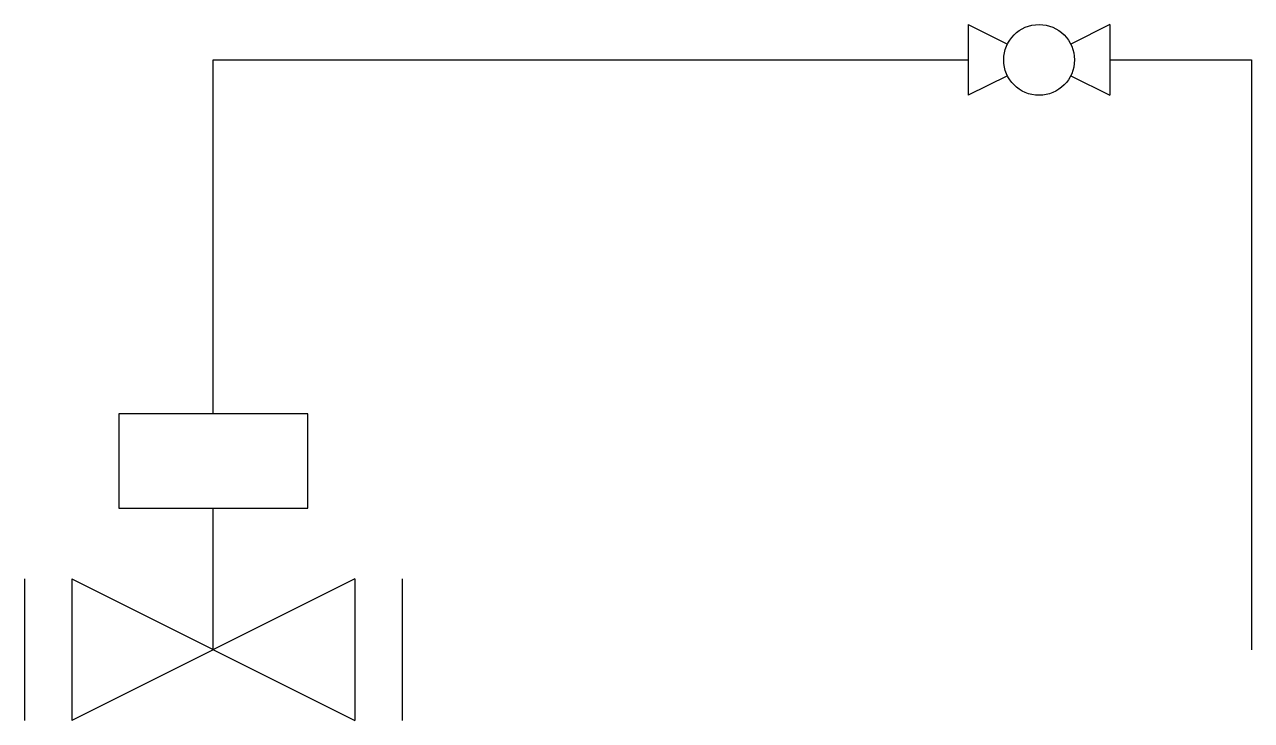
# Model space of a CAD drawing. Extents: x 0 to 26, y -1.5 to 13.2.
import ezdxf

# ---------------------------------------------------------------- set-up
doc = ezdxf.new("R2010")
doc.units = 0
doc.header["$MEASUREMENT"] = 0
doc.layers.add('1', color=7, linetype='CONTINUOUS')

msp = doc.modelspace()

# ---------------------------------------------------------------- linework, layer by layer
at = {"layer": '1'}
for p, q in [((20, 13.25), (20.829, 12.835)), ((20, 13.25), (20, 11.75)), ((23, 13.25), (22.171, 12.835)), ((23, 13.25), (23, 11.75)), ((4, 5), (4, 12.5)), ((4, 12.5), (20, 12.5)), ((23, 12.5), (26, 12.5)), ((26, 12.5), (26, 0)), ((20.829, 12.165), (20, 11.75)), ((22.171, 12.165), (23, 11.75)), ((4, 0), (4, 3)), ((0, 1.5), (0, -1.5)), ((1, 1.5), (7, -1.5)), ((7, 1.5), (1, -1.5)), ((1, 1.5), (1, -1.5)), ((7, 1.5), (7, -1.5)), ((8, 1.5), (8, -1.5))]:
    msp.add_line(p, q, dxfattribs=at)
msp.add_lwpolyline([(2, 3), (6, 3), (6, 5), (2, 5)], close=True, dxfattribs=at)
msp.add_circle((21.5, 12.5), 0.75, dxfattribs=at)

doc.saveas('drawing.dxf')
